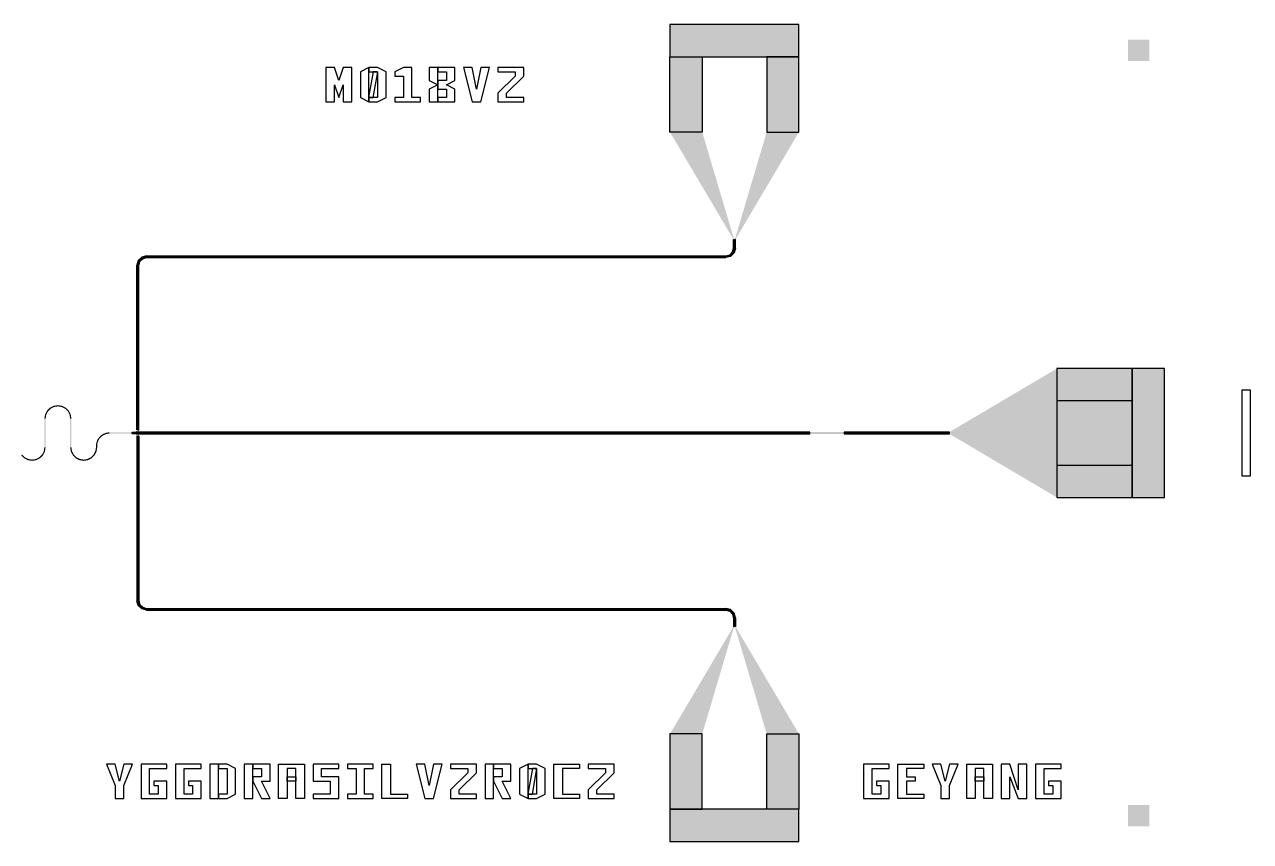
# Model space of a CAD drawing. Extents: x -200 to 7200, y -200 to 2100.
# Drawn here: x 4349 to 7200, y 0 to 1900 of the extents above; entities that cross this region are included whole.
import ezdxf

# ---------------------------------------------------------------- set-up
doc = ezdxf.new("R2010")
doc.units = 0
doc.layers.add('GAP', color=1, linetype='continuous')
doc.layers.add('PIN', color=3, linetype='continuous')

# ---------------------------------------------------------------- blocks, each defined once
blk = doc.blocks.new('YGGDRASILV2R0C2GAP')
for points in [[(6925, 1100), (6750, 1100), (6750, 800), (6925, 800), (6925, 1100)], [(7000, 1100), (6925, 1100), (6925, 800), (7000, 800), (7000, 1100)], [(4609.6, 951.5), (4599.6, 951.5), (4599.6, 948.5), (4609.6, 948.5), (4609.6, 951.5)], [(4615.1, 951.5), (4610.6, 951.5), (4610.6, 948.5), (4615.1, 948.5), (4615.1, 951.5)], [(6175, 952.2), (4616.1, 952.2), (4616.1, 947.8), (6175, 947.8), (6175, 952.2)], [(6500, 952.2), (6255, 952.2), (6255, 947.8), (6500, 947.8), (6500, 952.2)]]:
    blk.add_lwpolyline(points)
for points in [[(6750, 950), (6500, 950), (6750, 1100), (6500, 952.2)], [(6925, 1100), (6750, 1100), (6925, 800), (6750, 800)], [(7000, 1100), (6925, 1100), (7000, 800), (6925, 800)], [(4401.2, 1001.9), (4401.2, 1001.9), (4396.7, 993.1)], [(4403.5, 1000.1), (4401.2, 1001.9), (4399.5, 992.2), (4396.7, 993.1)], [(4403.5, 1000.1), (4403.5, 1000.1), (4399.5, 992.2)], [(4408.1, 1008.8), (4408.1, 1008.8), (4401.2, 1001.9)], [(4409.8, 1006.4), (4408.1, 1008.8), (4403.5, 1000.1), (4401.2, 1001.9)], [(4409.8, 1006.4), (4409.8, 1006.4), (4403.5, 1000.1)], [(4416.9, 1013.3), (4416.9, 1013.3), (4408.1, 1008.8)], [(4417.8, 1010.5), (4416.9, 1013.3), (4409.8, 1006.4), (4408.1, 1008.8)], [(4417.8, 1010.5), (4417.8, 1010.5), (4409.8, 1006.4)], [(4426.6, 1014.8), (4426.6, 1014.8), (4416.9, 1013.3)], [(4426.6, 1011.9), (4426.6, 1014.8), (4417.8, 1010.5), (4416.9, 1013.3)], [(4426.6, 1011.9), (4426.6, 1011.9), (4417.8, 1010.5)], [(4436.3, 1013.3), (4436.3, 1013.3), (4426.6, 1014.8)], [(4435.4, 1010.5), (4436.3, 1013.3), (4426.6, 1011.9), (4426.6, 1014.8)], [(4435.4, 1010.5), (4435.4, 1010.5), (4426.6, 1011.9)], [(4443.4, 1006.4), (4445.1, 1008.8), (4435.4, 1010.5), (4436.3, 1013.3)], [(4443.4, 1006.4), (4443.4, 1006.4), (4435.4, 1010.5)], [(4445.1, 1008.8), (4445.1, 1008.8), (4436.3, 1013.3)], [(4449.7, 1000.1), (4452.1, 1001.9), (4443.4, 1006.4), (4445.1, 1008.8)], [(4449.7, 1000.1), (4449.7, 1000.1), (4443.4, 1006.4)], [(4452.1, 1001.9), (4452.1, 1001.9), (4445.1, 1008.8)], [(4453.7, 992.2), (4456.5, 993.1), (4449.7, 1000.1), (4452.1, 1001.9)], [(4453.7, 992.2), (4453.7, 992.2), (4449.7, 1000.1)], [(4456.5, 993.1), (4456.5, 993.1), (4452.1, 1001.9)], [(4396.7, 993.1), (4396.7, 993.1), (4395.1, 983.4)], [(4399.5, 992.2), (4396.7, 993.1), (4398.1, 983.4), (4395.1, 983.4)], [(4395.1, 983.4), (4395.1, 916.6), (4398.1, 983.4), (4398.1, 916.6)], [(4399.5, 992.2), (4399.5, 992.2), (4398.1, 983.4)], [(4455.1, 983.4), (4458.1, 983.4), (4453.7, 992.2), (4456.5, 993.1)], [(4455.1, 983.4), (4455.1, 983.4), (4453.7, 992.2)], [(4458.1, 916.6), (4458.1, 983.4), (4455.1, 916.6), (4455.1, 983.4)], [(4458.1, 983.4), (4458.1, 983.4), (4456.5, 993.1)], [(4524.4, 942.3), (4524.4, 942.3), (4521.2, 938.5)], [(4526.4, 940.2), (4524.4, 942.3), (4523.5, 936.8), (4521.2, 938.5)], [(4528.1, 945.5), (4528.1, 945.5), (4524.4, 942.3)], [(4529.8, 943.1), (4528.1, 945.5), (4526.4, 940.2), (4524.4, 942.3)], [(4529.8, 943.1), (4529.8, 943.1), (4526.4, 940.2)], [(4532.3, 948), (4532.3, 948), (4528.1, 945.5)], [(4533.7, 945.4), (4532.3, 948), (4529.8, 943.1), (4528.1, 945.5)], [(4533.7, 945.4), (4533.7, 945.4), (4529.8, 943.1)], [(4536.9, 949.9), (4536.9, 949.9), (4532.3, 948)], [(4537.8, 947.1), (4536.9, 949.9), (4533.7, 945.4), (4532.3, 948)], [(4537.8, 947.1), (4537.8, 947.1), (4533.7, 945.4)], [(4541.7, 951.1), (4541.7, 951.1), (4536.9, 949.9)], [(4542.1, 948.2), (4541.7, 951.1), (4537.8, 947.1), (4536.9, 949.9)], [(4542.1, 948.2), (4542.1, 948.2), (4537.8, 947.1)], [(4546.6, 951.5), (4546.6, 951.5), (4541.7, 951.1)], [(4546.6, 948.5), (4546.6, 951.5), (4542.1, 948.2), (4541.7, 951.1)], [(4546.6, 948.5), (4546.6, 948.5), (4542.1, 948.2)], [(4596.6, 951.5), (4546.6, 951.5), (4596.6, 948.5), (4546.6, 948.5)], [(4599.6, 950), (4596.6, 950), (4599.6, 951.5), (4596.6, 951.5)], [(4599.6, 950), (4596.6, 950), (4599.6, 948.5), (4596.6, 948.5)], [(4609.6, 951.5), (4599.6, 951.5), (4609.6, 948.5), (4599.6, 948.5)], [(4610.6, 950), (4609.6, 950), (4610.6, 951.5), (4609.6, 951.5)], [(4610.6, 950), (4609.6, 950), (4610.6, 948.5), (4609.6, 948.5)], [(4615.1, 951.5), (4610.6, 951.5), (4615.1, 948.5), (4610.6, 948.5)], [(4616.1, 950), (4615.1, 950), (4616.1, 952.2), (4615.1, 951.5)], [(4616.1, 950), (4615.1, 950), (4616.1, 947.8), (4615.1, 948.5)], [(6175, 952.2), (4616.1, 952.2), (6175, 947.8), (4616.1, 947.8)], [(6255, 950), (6175, 950), (6255, 952.2), (6175, 952.2)], [(6255, 950), (6175, 950), (6255, 947.8), (6175, 947.8)], [(6500, 952.2), (6255, 952.2), (6500, 947.8), (6255, 947.8)], [(6750, 950), (6500, 950), (6750, 800), (6500, 947.8)], [(4395.1, 916.6), (4395.1, 916.6), (4393.7, 907.8)], [(4395.1, 916.6), (4398.1, 916.6), (4393.7, 907.8), (4396.5, 906.9)], [(4398.1, 916.6), (4398.1, 916.6), (4396.5, 906.9)], [(4456.7, 906.9), (4456.7, 906.9), (4455.1, 916.6)], [(4459.5, 907.8), (4456.7, 906.9), (4458.1, 916.6), (4455.1, 916.6)], [(4459.5, 907.8), (4459.5, 907.8), (4458.1, 916.6)], [(4515.1, 916.6), (4515.1, 916.6), (4513.7, 907.8)], [(4515.1, 916.6), (4518.1, 916.6), (4513.7, 907.8), (4516.5, 906.9)], [(4515.5, 924.9), (4515.5, 924.9), (4515.1, 920)], [(4518.4, 924.5), (4515.5, 924.9), (4518.1, 920), (4515.1, 920)], [(4515.1, 920), (4515.1, 916.6), (4518.1, 920), (4518.1, 916.6)], [(4516.7, 929.7), (4516.7, 929.7), (4515.5, 924.9)], [(4519.5, 928.8), (4516.7, 929.7), (4518.4, 924.5), (4515.5, 924.9)], [(4518.1, 916.6), (4518.1, 916.6), (4516.5, 906.9)], [(4518.6, 934.3), (4518.6, 934.3), (4516.7, 929.7)], [(4521.2, 933), (4518.6, 934.3), (4519.5, 928.8), (4516.7, 929.7)], [(4518.4, 924.5), (4518.4, 924.5), (4518.1, 920)], [(4519.5, 928.8), (4519.5, 928.8), (4518.4, 924.5)], [(4521.2, 938.5), (4521.2, 938.5), (4518.6, 934.3)], [(4523.5, 936.8), (4521.2, 938.5), (4521.2, 933), (4518.6, 934.3)], [(4521.2, 933), (4521.2, 933), (4519.5, 928.8)], [(4523.5, 936.8), (4523.5, 936.8), (4521.2, 933)], [(4526.4, 940.2), (4526.4, 940.2), (4523.5, 936.8)], [(4349.8, 893.6), (4348.1, 891.2), (4343.5, 899.9), (4341.2, 898.1)], [(4349.8, 893.6), (4349.8, 893.6), (4343.5, 899.9)], [(4357.8, 889.5), (4356.9, 886.7), (4349.8, 893.6), (4348.1, 891.2)], [(4356.9, 886.7), (4356.9, 886.7), (4348.1, 891.2)], [(4357.8, 889.5), (4357.8, 889.5), (4349.8, 893.6)], [(4366.6, 888.1), (4366.6, 885.2), (4357.8, 889.5), (4356.9, 886.7)], [(4366.6, 885.2), (4366.6, 885.2), (4356.9, 886.7)], [(4366.6, 888.1), (4366.6, 888.1), (4357.8, 889.5)], [(4375.4, 889.5), (4375.4, 889.5), (4366.6, 888.1)], [(4375.4, 889.5), (4376.3, 886.7), (4366.6, 888.1), (4366.6, 885.2)], [(4376.3, 886.7), (4376.3, 886.7), (4366.6, 885.2)], [(4383.4, 893.6), (4383.4, 893.6), (4375.4, 889.5)], [(4383.4, 893.6), (4385.1, 891.2), (4375.4, 889.5), (4376.3, 886.7)], [(4385.1, 891.2), (4385.1, 891.2), (4376.3, 886.7)], [(4389.7, 899.9), (4389.7, 899.9), (4383.4, 893.6)], [(4389.7, 899.9), (4392.1, 898.1), (4383.4, 893.6), (4385.1, 891.2)], [(4392.1, 898.1), (4392.1, 898.1), (4385.1, 891.2)], [(4393.7, 907.8), (4393.7, 907.8), (4389.7, 899.9)], [(4393.7, 907.8), (4396.5, 906.9), (4389.7, 899.9), (4392.1, 898.1)], [(4396.5, 906.9), (4396.5, 906.9), (4392.1, 898.1)], [(4463.5, 899.9), (4461.2, 898.1), (4459.5, 907.8), (4456.7, 906.9)], [(4461.2, 898.1), (4461.2, 898.1), (4456.7, 906.9)], [(4463.5, 899.9), (4463.5, 899.9), (4459.5, 907.8)], [(4469.8, 893.6), (4468.1, 891.2), (4463.5, 899.9), (4461.2, 898.1)], [(4468.1, 891.2), (4468.1, 891.2), (4461.2, 898.1)], [(4469.8, 893.6), (4469.8, 893.6), (4463.5, 899.9)], [(4477.8, 889.5), (4476.9, 886.7), (4469.8, 893.6), (4468.1, 891.2)], [(4476.9, 886.7), (4476.9, 886.7), (4468.1, 891.2)], [(4477.8, 889.5), (4477.8, 889.5), (4469.8, 893.6)], [(4486.6, 888.1), (4486.6, 885.2), (4477.8, 889.5), (4476.9, 886.7)], [(4486.6, 885.2), (4486.6, 885.2), (4476.9, 886.7)], [(4486.6, 888.1), (4486.6, 888.1), (4477.8, 889.5)], [(4495.4, 889.5), (4495.4, 889.5), (4486.6, 888.1)], [(4495.4, 889.5), (4496.3, 886.7), (4486.6, 888.1), (4486.6, 885.2)], [(4496.3, 886.7), (4496.3, 886.7), (4486.6, 885.2)], [(4503.4, 893.6), (4503.4, 893.6), (4495.4, 889.5)], [(4503.4, 893.6), (4505.1, 891.2), (4495.4, 889.5), (4496.3, 886.7)], [(4505.1, 891.2), (4505.1, 891.2), (4496.3, 886.7)], [(4509.7, 899.9), (4509.7, 899.9), (4503.4, 893.6)], [(4509.7, 899.9), (4512.1, 898.1), (4503.4, 893.6), (4505.1, 891.2)], [(4512.1, 898.1), (4512.1, 898.1), (4505.1, 891.2)], [(4513.7, 907.8), (4513.7, 907.8), (4509.7, 899.9)], [(4513.7, 907.8), (4516.5, 906.9), (4509.7, 899.9), (4512.1, 898.1)], [(4516.5, 906.9), (4516.5, 906.9), (4512.1, 898.1)]]:
    blk.add_solid(points)
at = {"layer": 'gap'}
for points in [[(5050, 1720), (5070, 1720), (5070, 1760), (5080, 1730), (5090, 1760), (5090, 1720), (5110, 1720), (5110, 1800), (5090, 1800), (5080, 1770), (5070, 1800), (5050, 1800), (5050, 1720), (5050, 1720)], [(5130, 1730), (5150, 1720), (5150, 1800), (5130, 1790), (5130, 1730)], [(5150, 1720), (5170, 1720), (5190, 1730), (5190, 1790), (5170, 1800), (5150, 1800), (5150, 1790), (5170, 1790), (5170, 1730), (5150, 1730), (5150, 1720)], [(5210, 1720), (5270, 1720), (5270, 1730), (5250, 1730), (5250, 1800), (5230, 1800), (5210, 1790), (5210, 1780), (5230, 1780), (5230, 1730), (5210, 1730), (5210, 1720), (5210, 1720)], [(5290, 1720), (5310, 1720), (5310, 1800), (5290, 1800), (5290, 1770), (5310, 1760), (5290, 1750), (5290, 1720)], [(5310, 1720), (5350, 1720), (5350, 1750), (5330, 1760), (5350, 1770), (5350, 1800), (5310, 1800), (5310, 1790), (5330, 1790), (5330, 1770), (5310, 1770), (5310, 1750), (5330, 1750), (5330, 1730), (5310, 1730), (5310, 1720)], [(5390, 1720), (5410, 1720), (5430, 1800), (5410, 1800), (5400, 1750), (5390, 1800), (5370, 1800), (5390, 1720), (5390, 1720)], [(5450, 1720), (5510, 1720), (5510, 1730), (5470, 1730), (5470, 1740), (5510, 1780), (5510, 1800), (5450, 1800), (5450, 1790), (5490, 1790), (5490, 1780), (5450, 1740), (5450, 1720), (5450, 1720)], [(5150, 1730), (5160, 1730), (5170, 1785), (5170, 1790), (5160, 1790), (5150, 1735), (5150, 1730)], [(4560, 100), (4580, 100), (4580, 130), (4600, 180), (4580, 180), (4570, 140), (4560, 180), (4540, 180), (4560, 130), (4560, 100), (4560, 100)], [(4620, 100), (4680, 100), (4680, 140), (4650, 140), (4650, 130), (4660, 130), (4660, 110), (4640, 110), (4640, 170), (4680, 170), (4680, 180), (4620, 180), (4620, 100), (4620, 100)], [(4700, 100), (4760, 100), (4760, 140), (4730, 140), (4730, 130), (4740, 130), (4740, 110), (4720, 110), (4720, 170), (4760, 170), (4760, 180), (4700, 180), (4700, 100), (4700, 100)], [(4780, 100), (4800, 100), (4800, 180), (4780, 180), (4780, 100)], [(4800, 100), (4820, 100), (4840, 110), (4840, 170), (4820, 180), (4800, 180), (4800, 170), (4820, 170), (4820, 110), (4800, 110), (4800, 100)], [(4860, 100), (4880, 100), (4880, 180), (4860, 180), (4860, 100)], [(4880, 140), (4900, 100), (4920, 100), (4900, 140), (4920, 140), (4920, 180), (4880, 180), (4880, 170), (4900, 170), (4900, 150), (4880, 150), (4880, 140)], [(4940, 100), (4940, 180), (5000, 180), (5000, 100), (4980, 100), (4980, 170), (4960, 170), (4960, 100), (4940, 100)], [(5020, 100), (5080, 100), (5080, 150), (5040, 150), (5040, 170), (5080, 170), (5080, 180), (5020, 180), (5020, 140), (5060, 140), (5060, 110), (5020, 110), (5020, 100), (5020, 100)], [(5100, 100), (5160, 100), (5160, 110), (5140, 110), (5140, 170), (5160, 170), (5160, 180), (5100, 180), (5100, 170), (5120, 170), (5120, 110), (5100, 110), (5100, 100), (5100, 100)], [(5180, 100), (5180, 180), (5200, 180), (5200, 110), (5240, 110), (5240, 100), (5180, 100), (5180, 100)], [(5280, 100), (5300, 100), (5320, 180), (5300, 180), (5290, 130), (5280, 180), (5260, 180), (5280, 100), (5280, 100)], [(5340, 100), (5400, 100), (5400, 110), (5360, 110), (5360, 120), (5400, 160), (5400, 180), (5340, 180), (5340, 170), (5380, 170), (5380, 160), (5340, 120), (5340, 100), (5340, 100)], [(5420, 100), (5440, 100), (5440, 180), (5420, 180), (5420, 100)], [(5440, 140), (5460, 100), (5480, 100), (5460, 140), (5480, 140), (5480, 180), (5440, 180), (5440, 170), (5460, 170), (5460, 150), (5440, 150), (5440, 140)], [(5500, 110), (5520, 100), (5520, 180), (5500, 170), (5500, 110)], [(5520, 100), (5540, 100), (5560, 110), (5560, 170), (5540, 180), (5520, 180), (5520, 170), (5540, 170), (5540, 110), (5520, 110), (5520, 100)], [(5580, 100), (5580, 180), (5640, 180), (5640, 170), (5600, 170), (5600, 110), (5640, 110), (5640, 100), (5580, 100), (5580, 100)], [(5660, 100), (5720, 100), (5720, 110), (5680, 110), (5680, 120), (5720, 160), (5720, 180), (5660, 180), (5660, 170), (5700, 170), (5700, 160), (5660, 120), (5660, 100), (5660, 100)], [(6300, 100), (6360, 100), (6360, 140), (6330, 140), (6330, 130), (6340, 130), (6340, 110), (6320, 110), (6320, 170), (6360, 170), (6360, 180), (6300, 180), (6300, 100), (6300, 100)], [(6380, 100), (6380, 180), (6440, 180), (6440, 170), (6400, 170), (6400, 150), (6420, 150), (6420, 140), (6400, 140), (6400, 110), (6440, 110), (6440, 100), (6380, 100), (6380, 100)], [(6480, 100), (6500, 100), (6500, 130), (6520, 180), (6500, 180), (6490, 140), (6480, 180), (6460, 180), (6480, 130), (6480, 100), (6480, 100)], [(6540, 100), (6540, 180), (6600, 180), (6600, 100), (6580, 100), (6580, 170), (6560, 170), (6560, 100), (6540, 100)], [(6620, 100), (6640, 100), (6640, 150), (6660, 100), (6680, 100), (6680, 180), (6660, 180), (6660, 120), (6640, 180), (6620, 180), (6620, 100), (6620, 100)], [(6700, 100), (6760, 100), (6760, 140), (6730, 140), (6730, 130), (6740, 130), (6740, 110), (6720, 110), (6720, 170), (6760, 170), (6760, 180), (6700, 180), (6700, 100), (6700, 100)], [(4960, 140), (4960, 150), (4980, 150), (4980, 140), (4960, 140)], [(5520, 110), (5530, 110), (5540, 165), (5540, 170), (5530, 170), (5520, 115), (5520, 110)], [(6560, 140), (6560, 150), (6580, 150), (6580, 140), (6560, 140)]]:
    blk.add_lwpolyline(points, dxfattribs=at)
blk = doc.blocks.new('YGGDRASILV2R0C2PIN')
for points in [[(6925, 1025), (6750, 1025), (6750, 875), (6925, 875), (6925, 1025)], [(4609.6, 950.8), (4599.6, 950.8), (4599.6, 949.2), (4609.6, 949.2), (4609.6, 950.8)], [(4615.1, 950.8), (4610.6, 950.8), (4610.6, 949.2), (4615.1, 949.2), (4615.1, 950.8)], [(6175, 950.8), (4616.1, 950.8), (4616.1, 949.2), (6175, 949.2), (6175, 950.8)], [(6500, 950.8), (6255, 950.8), (6255, 949.2), (6500, 949.2), (6500, 950.8)]]:
    blk.add_lwpolyline(points)
for points in [[(4402.1, 1001.1), (4401.6, 1001.6), (4397.8, 992.7), (4397.2, 992.9)], [(4403.1, 1000.4), (4402.5, 1000.8), (4399, 992.3), (4398.3, 992.5)], [(4408.8, 1007.8), (4408.4, 1008.4), (4402.1, 1001.1), (4401.6, 1001.6)], [(4409.5, 1006.8), (4409.1, 1007.4), (4403.1, 1000.4), (4402.5, 1000.8)], [(4417.3, 1012.1), (4417, 1012.8), (4408.8, 1007.8), (4408.4, 1008.4)], [(4417.6, 1011), (4417.4, 1011.6), (4409.5, 1006.8), (4409.1, 1007.4)], [(4426.6, 1013.6), (4426.6, 1014.3), (4417.3, 1012.1), (4417, 1012.8)], [(4426.6, 1012.4), (4426.6, 1013.1), (4417.6, 1011), (4417.4, 1011.6)], [(4436, 1012.1), (4436.2, 1012.8), (4426.6, 1013.6), (4426.6, 1014.3)], [(4435.6, 1011), (4435.8, 1011.6), (4426.6, 1012.4), (4426.6, 1013.1)], [(4443.7, 1006.8), (4444.1, 1007.4), (4435.6, 1011), (4435.8, 1011.6)], [(4444.4, 1007.8), (4444.8, 1008.4), (4436, 1012.1), (4436.2, 1012.8)], [(4450.1, 1000.4), (4450.7, 1000.8), (4443.7, 1006.8), (4444.1, 1007.4)], [(4451.1, 1001.1), (4451.7, 1001.6), (4444.4, 1007.8), (4444.8, 1008.4)], [(4454.2, 992.3), (4454.9, 992.5), (4450.1, 1000.4), (4450.7, 1000.8)], [(4455.4, 992.7), (4456.1, 992.9), (4451.1, 1001.1), (4451.7, 1001.6)], [(6750, 950), (6500, 950), (6750, 1025), (6500, 950.8)], [(6925, 1025), (6750, 1025), (6925, 875), (6750, 875)], [(4397.8, 992.7), (4397.2, 992.9), (4396.4, 983.4), (4395.6, 983.4)], [(4396.4, 983.4), (4396.4, 916.6), (4395.6, 983.4), (4395.6, 916.6)], [(4399, 992.3), (4398.3, 992.5), (4397.6, 983.4), (4396.9, 983.4)], [(4396.9, 983.4), (4396.9, 916.6), (4397.6, 983.4), (4397.6, 916.6)], [(4455.6, 983.4), (4456.4, 983.4), (4454.2, 992.3), (4454.9, 992.5)], [(4456.9, 983.4), (4457.6, 983.4), (4455.4, 992.7), (4456.1, 992.9)], [(4456.4, 916.6), (4456.4, 983.4), (4455.6, 916.6), (4455.6, 983.4)], [(4456.9, 916.6), (4456.9, 983.4), (4457.6, 916.6), (4457.6, 983.4)], [(4525.2, 941.4), (4524.7, 941.9), (4522.1, 937.8), (4521.6, 938.2)], [(4526.1, 940.5), (4525.6, 941), (4523.1, 937.1), (4522.5, 937.5)], [(4528.8, 944.5), (4528.4, 945.1), (4525.2, 941.4), (4524.7, 941.9)], [(4529.5, 943.5), (4529.1, 944.1), (4526.1, 940.5), (4525.6, 941)], [(4532.9, 947), (4532.5, 947.6), (4528.8, 944.5), (4528.4, 945.1)], [(4533.4, 945.9), (4533.1, 946.5), (4529.5, 943.5), (4529.1, 944.1)], [(4537.3, 948.8), (4537, 949.5), (4532.9, 947), (4532.5, 947.6)], [(4537.6, 947.6), (4537.4, 948.3), (4533.4, 945.9), (4533.1, 946.5)], [(4541.9, 949.9), (4541.8, 950.6), (4537.3, 948.8), (4537, 949.5)], [(4542.1, 948.7), (4542, 949.4), (4537.6, 947.6), (4537.4, 948.3)], [(4546.6, 950.2), (4546.6, 951), (4541.9, 949.9), (4541.8, 950.6)], [(4546.6, 949), (4546.6, 949.8), (4542.1, 948.7), (4542, 949.4)], [(4596.6, 950.2), (4546.6, 950.2), (4596.6, 951), (4546.6, 951)], [(4596.6, 949.8), (4546.6, 949.8), (4596.6, 949), (4546.6, 949)], [(4599.6, 950), (4596.6, 950), (4599.6, 950.8), (4596.6, 951)], [(4599.6, 950), (4596.6, 950), (4599.6, 949.2), (4596.6, 949)], [(4609.6, 950.8), (4599.6, 950.8), (4609.6, 949.2), (4599.6, 949.2)], [(4610.6, 950), (4609.6, 950), (4610.6, 950.8), (4609.6, 950.8)], [(4610.6, 950), (4609.6, 950), (4610.6, 949.2), (4609.6, 949.2)], [(4615.1, 950.8), (4610.6, 950.8), (4615.1, 949.2), (4610.6, 949.2)], [(4616.1, 950), (4615.1, 950), (4616.1, 950.8), (4615.1, 950.8)], [(4616.1, 950), (4615.1, 950), (4616.1, 949.2), (4615.1, 949.2)], [(6175, 950.8), (4616.1, 950.8), (6175, 949.2), (4616.1, 949.2)], [(6255, 950), (6175, 950), (6255, 950.8), (6175, 950.8)], [(6255, 950), (6175, 950), (6255, 949.2), (6175, 949.2)], [(6500, 950.8), (6255, 950.8), (6500, 949.2), (6255, 949.2)], [(6750, 950), (6500, 950), (6750, 875), (6500, 949.2)], [(4395.6, 916.6), (4396.4, 916.6), (4394.2, 907.7), (4394.9, 907.5)], [(4396.9, 916.6), (4397.6, 916.6), (4395.4, 907.3), (4396.1, 907.1)], [(4457.8, 907.3), (4457.2, 907.1), (4456.4, 916.6), (4455.6, 916.6)], [(4459, 907.7), (4458.3, 907.5), (4457.6, 916.6), (4456.9, 916.6)], [(4515.6, 916.6), (4516.4, 916.6), (4514.2, 907.7), (4514.9, 907.5)], [(4516.9, 916.6), (4517.6, 916.6), (4515.4, 907.3), (4516.1, 907.1)], [(4516.7, 924.7), (4516, 924.8), (4516.4, 920), (4515.6, 920)], [(4516.4, 920), (4516.4, 916.6), (4515.6, 920), (4515.6, 916.6)], [(4517.8, 929.3), (4517.2, 929.6), (4516.7, 924.7), (4516, 924.8)], [(4517.9, 924.5), (4517.2, 924.7), (4517.6, 920), (4516.9, 920)], [(4516.9, 920), (4516.9, 916.6), (4517.6, 920), (4517.6, 916.6)], [(4519.7, 933.7), (4519, 934.1), (4517.8, 929.3), (4517.2, 929.6)], [(4519, 929), (4518.3, 929.2), (4517.9, 924.5), (4517.2, 924.7)], [(4520.7, 933.2), (4520.1, 933.5), (4519, 929), (4518.3, 929.2)], [(4522.1, 937.8), (4521.6, 938.2), (4519.7, 933.7), (4519, 934.1)], [(4523.1, 937.1), (4522.5, 937.5), (4520.7, 933.2), (4520.1, 933.5)], [(4349.5, 893.2), (4349.1, 892.6), (4343.1, 899.6), (4342.5, 899.2)], [(4357.3, 887.9), (4357, 887.2), (4348.8, 892.2), (4348.4, 891.6)], [(4357.6, 889), (4357.4, 888.4), (4349.5, 893.2), (4349.1, 892.6)], [(4366.6, 886.4), (4366.6, 885.7), (4357.3, 887.9), (4357, 887.2)], [(4366.6, 887.6), (4366.6, 886.9), (4357.6, 889), (4357.4, 888.4)], [(4375.6, 889), (4375.8, 888.4), (4366.6, 887.6), (4366.6, 886.9)], [(4376, 887.9), (4376.2, 887.2), (4366.6, 886.4), (4366.6, 885.7)], [(4383.7, 893.2), (4384.1, 892.6), (4375.6, 889), (4375.8, 888.4)], [(4384.4, 892.2), (4384.8, 891.6), (4376, 887.9), (4376.2, 887.2)], [(4390.1, 899.6), (4390.7, 899.2), (4383.7, 893.2), (4384.1, 892.6)], [(4391.1, 898.9), (4391.7, 898.4), (4384.4, 892.2), (4384.8, 891.6)], [(4394.2, 907.7), (4394.9, 907.5), (4390.1, 899.6), (4390.7, 899.2)], [(4395.4, 907.3), (4396.1, 907.1), (4391.1, 898.9), (4391.7, 898.4)], [(4462.1, 898.9), (4461.6, 898.4), (4457.8, 907.3), (4457.2, 907.1)], [(4463.1, 899.6), (4462.5, 899.2), (4459, 907.7), (4458.3, 907.5)], [(4468.8, 892.2), (4468.4, 891.6), (4462.1, 898.9), (4461.6, 898.4)], [(4469.5, 893.2), (4469.1, 892.6), (4463.1, 899.6), (4462.5, 899.2)], [(4477.3, 887.9), (4477, 887.2), (4468.8, 892.2), (4468.4, 891.6)], [(4477.6, 889), (4477.4, 888.4), (4469.5, 893.2), (4469.1, 892.6)], [(4486.6, 886.4), (4486.6, 885.7), (4477.3, 887.9), (4477, 887.2)], [(4486.6, 887.6), (4486.6, 886.9), (4477.6, 889), (4477.4, 888.4)], [(4495.6, 889), (4495.8, 888.4), (4486.6, 887.6), (4486.6, 886.9)], [(4496, 887.9), (4496.2, 887.2), (4486.6, 886.4), (4486.6, 885.7)], [(4503.7, 893.2), (4504.1, 892.6), (4495.6, 889), (4495.8, 888.4)], [(4504.4, 892.2), (4504.8, 891.6), (4496, 887.9), (4496.2, 887.2)], [(4510.1, 899.6), (4510.7, 899.2), (4503.7, 893.2), (4504.1, 892.6)], [(4511.1, 898.9), (4511.7, 898.4), (4504.4, 892.2), (4504.8, 891.6)], [(4514.2, 907.7), (4514.9, 907.5), (4510.1, 899.6), (4510.7, 899.2)], [(4515.4, 907.3), (4516.1, 907.1), (4511.1, 898.9), (4511.7, 898.4)]]:
    blk.add_solid(points)
blk = doc.blocks.new('YGGDRASILV2R0C2')
for points in [[(5850, 1900), (5850, 1825), (6150, 1825), (6150, 1900), (5850, 1900)], [(5925, 1825), (5925, 1650), (5850, 1650), (5850, 1825), (5925, 1825)], [(6075, 1825), (6075, 1650), (6150, 1650), (6150, 1825), (6075, 1825)], [(5999.2, 1400), (5999.2, 1380), (5997.8, 1380), (5997.8, 1400), (5999.2, 1400)], [(6000.8, 1400), (6000.8, 1380), (6002.2, 1380), (6002.2, 1400), (6000.8, 1400)], [(6002.2, 1380), (5999.3, 1368.9), (5991.1, 1360.7), (5980, 1357.8), (5980, 1359.2), (5990.4, 1362), (5998, 1369.6), (6000.8, 1380), (6002.2, 1380)], [(5999.2, 1380), (5996.7, 1370.4), (5989.6, 1363.3), (5980, 1360.8), (5980, 1362.2), (5988.9, 1364.6), (5995.4, 1371.1), (5997.8, 1380), (5999.2, 1380)], [(4632.7, 1362.2), (4621.6, 1359.3), (4613.4, 1351.1), (4610.5, 1340), (4612, 1340), (4614.7, 1350.4), (4622.3, 1358), (4632.7, 1360.8), (4632.7, 1362.2)], [(4612, 1340), (4612, 957.5), (4610.5, 957.5), (4610.5, 1340), (4612, 1340)], [(4632.7, 1359.2), (4623.1, 1356.7), (4616, 1349.6), (4613.5, 1340), (4615, 1340), (4617.3, 1348.9), (4623.8, 1355.4), (4632.7, 1357.8), (4632.7, 1359.2)], [(4613.5, 1340), (4613.5, 957.5), (4615, 957.5), (4615, 1340), (4613.5, 1340)], [(5980, 1360.8), (4632.7, 1360.8), (4632.7, 1362.2), (5980, 1362.2), (5980, 1360.8)], [(5980, 1359.2), (4632.7, 1359.2), (4632.7, 1357.8), (5980, 1357.8), (5980, 1359.2)], [(4610.7, 953.5), (4610.7, 951.5), (4610.3, 951.5), (4610.3, 953.5), (4610.7, 953.5)], [(4610.7, 946.5), (4610.7, 948.5), (4610.3, 948.5), (4610.3, 946.5), (4610.7, 946.5)], [(4612, 560), (4612, 942.5), (4610.5, 942.5), (4610.5, 560), (4612, 560)], [(4613.5, 560), (4613.5, 942.5), (4615, 942.5), (4615, 560), (4613.5, 560)], [(4614.7, 953.5), (4614.7, 951.5), (4615.1, 951.5), (4615.1, 953.5), (4614.7, 953.5)], [(4614.7, 946.5), (4614.7, 948.5), (4615.1, 948.5), (4615.1, 946.5), (4614.7, 946.5)], [(4632.7, 537.8), (4621.6, 540.7), (4613.4, 548.9), (4610.5, 560), (4612, 560), (4614.7, 549.6), (4622.3, 542), (4632.7, 539.2), (4632.7, 537.8)], [(4632.7, 540.8), (4623.1, 543.3), (4616, 550.4), (4613.5, 560), (4615, 560), (4617.3, 551.1), (4623.8, 544.6), (4632.7, 542.2), (4632.7, 540.8)], [(5980, 540.8), (4632.7, 540.8), (4632.7, 542.2), (5980, 542.2), (5980, 540.8)], [(6002.2, 520), (5999.3, 531.1), (5991.1, 539.3), (5980, 542.2), (5980, 540.8), (5990.4, 538), (5998, 530.4), (6000.8, 520), (6002.2, 520)], [(5980, 539.2), (4632.7, 539.2), (4632.7, 537.8), (5980, 537.8), (5980, 539.2)], [(5999.2, 520), (5996.7, 529.6), (5989.6, 536.7), (5980, 539.2), (5980, 537.8), (5988.9, 535.4), (5995.4, 528.9), (5997.8, 520), (5999.2, 520)], [(5999.2, 500), (5999.2, 520), (5997.8, 520), (5997.8, 500), (5999.2, 500)], [(6000.8, 500), (6000.8, 520), (6002.2, 520), (6002.2, 500), (6000.8, 500)], [(5925, 75), (5925, 250), (5850, 250), (5850, 75), (5925, 75)], [(6075, 75), (6075, 250), (6150, 250), (6150, 75), (6075, 75)], [(6150, 0), (6150, 75), (5850, 75), (5850, 0), (6150, 0)]]:
    blk.add_lwpolyline(points)
for points in [[(5850, 1900), (5850, 1825), (6150, 1900), (6150, 1825)], [(5925, 1825), (5925, 1650), (5850, 1825), (5850, 1650)], [(6075, 1825), (6075, 1650), (6150, 1825), (6150, 1650)], [(5925, 1650), (5999.2, 1400), (5850, 1650), (5997.8, 1400)], [(6075, 1650), (6000.8, 1400), (6150, 1650), (6002.2, 1400)], [(5999.2, 1400), (5999.2, 1380), (5997.8, 1400), (5997.8, 1380)], [(6000.8, 1400), (6000.8, 1380), (6002.2, 1400), (6002.2, 1380)], [(5995.4, 1371.1), (5996.7, 1370.4), (5988.9, 1364.6), (5989.6, 1363.3)], [(5998, 1369.6), (5999.3, 1368.9), (5990.4, 1362), (5991.1, 1360.7)], [(5997.8, 1380), (5999.2, 1380), (5995.4, 1371.1), (5996.7, 1370.4)], [(6000.8, 1380), (6002.2, 1380), (5998, 1369.6), (5999.3, 1368.9)], [(4614.7, 1350.4), (4613.4, 1351.1), (4612, 1340), (4610.5, 1340)], [(4612, 1340), (4612, 957.5), (4610.5, 1340), (4610.5, 957.5)], [(4622.3, 1358), (4621.6, 1359.3), (4614.7, 1350.4), (4613.4, 1351.1)], [(4617.3, 1348.9), (4616, 1349.6), (4615, 1340), (4613.5, 1340)], [(4613.5, 1340), (4613.5, 957.5), (4615, 1340), (4615, 957.5)], [(4623.8, 1355.4), (4623.1, 1356.7), (4617.3, 1348.9), (4616, 1349.6)], [(4632.7, 1360.8), (4632.7, 1362.2), (4622.3, 1358), (4621.6, 1359.3)], [(4632.7, 1357.8), (4632.7, 1359.2), (4623.8, 1355.4), (4623.1, 1356.7)], [(5980, 1360.8), (4632.7, 1360.8), (5980, 1362.2), (4632.7, 1362.2)], [(5980, 1359.2), (4632.7, 1359.2), (5980, 1357.8), (4632.7, 1357.8)], [(5988.9, 1364.6), (5989.6, 1363.3), (5980, 1362.2), (5980, 1360.8)], [(5990.4, 1362), (5991.1, 1360.7), (5980, 1359.2), (5980, 1357.8)], [(4612, 957.5), (4610.7, 953.5), (4610.5, 957.5), (4610.3, 953.5)], [(4610.7, 953.5), (4610.7, 951.5), (4610.3, 953.5), (4610.3, 951.5)], [(4610.7, 946.5), (4610.7, 948.5), (4610.3, 946.5), (4610.3, 948.5)], [(4612, 942.5), (4610.7, 946.5), (4610.5, 942.5), (4610.3, 946.5)], [(4612, 560), (4612, 942.5), (4610.5, 560), (4610.5, 942.5)], [(4613.5, 957.5), (4614.7, 953.5), (4615, 957.5), (4615.1, 953.5)], [(4613.5, 942.5), (4614.7, 946.5), (4615, 942.5), (4615.1, 946.5)], [(4613.5, 560), (4613.5, 942.5), (4615, 560), (4615, 942.5)], [(4614.7, 953.5), (4614.7, 951.5), (4615.1, 953.5), (4615.1, 951.5)], [(4614.7, 946.5), (4614.7, 948.5), (4615.1, 946.5), (4615.1, 948.5)], [(4614.7, 549.6), (4613.4, 548.9), (4612, 560), (4610.5, 560)], [(4622.3, 542), (4621.6, 540.7), (4614.7, 549.6), (4613.4, 548.9)], [(4617.3, 551.1), (4616, 550.4), (4615, 560), (4613.5, 560)], [(4623.8, 544.6), (4623.1, 543.3), (4617.3, 551.1), (4616, 550.4)], [(4632.7, 539.2), (4632.7, 537.8), (4622.3, 542), (4621.6, 540.7)], [(4632.7, 542.2), (4632.7, 540.8), (4623.8, 544.6), (4623.1, 543.3)], [(5980, 540.8), (4632.7, 540.8), (5980, 542.2), (4632.7, 542.2)], [(5990.4, 538), (5991.1, 539.3), (5980, 540.8), (5980, 542.2)], [(5980, 539.2), (4632.7, 539.2), (5980, 537.8), (4632.7, 537.8)], [(5988.9, 535.4), (5989.6, 536.7), (5980, 537.8), (5980, 539.2)], [(5995.4, 528.9), (5996.7, 529.6), (5988.9, 535.4), (5989.6, 536.7)], [(5998, 530.4), (5999.3, 531.1), (5990.4, 538), (5991.1, 539.3)], [(5997.8, 520), (5999.2, 520), (5995.4, 528.9), (5996.7, 529.6)], [(5999.2, 500), (5999.2, 520), (5997.8, 500), (5997.8, 520)], [(6000.8, 520), (6002.2, 520), (5998, 530.4), (5999.3, 531.1)], [(6000.8, 500), (6000.8, 520), (6002.2, 500), (6002.2, 520)], [(5925, 250), (5999.2, 500), (5850, 250), (5997.8, 500)], [(6075, 250), (6000.8, 500), (6150, 250), (6002.2, 500)], [(5925, 75), (5925, 250), (5850, 75), (5850, 250)], [(6075, 75), (6075, 250), (6150, 75), (6150, 250)], [(6150, 0), (6150, 75), (5850, 0), (5850, 75)]]:
    blk.add_solid(points)
at = {"layer": 'gap'}
blk.add_lwpolyline([(7200, 850), (7200, 1050), (7180, 1050), (7180, 850), (7200, 850)], dxfattribs=at)
for points in [[(6965, 1865), (6965, 1840), (6915, 1865), (6915, 1840)], [(6965, 1865), (6940, 1865), (6965, 1815), (6940, 1815)], [(6965, 1815), (6940, 1815), (6965, 1865), (6940, 1865)], [(6915, 1815), (6915, 1840), (6965, 1815), (6965, 1840)], [(6915, 85), (6940, 85), (6915, 35), (6940, 35)], [(6965, 35), (6965, 60), (6915, 35), (6915, 60)], [(6915, 35), (6915, 60), (6965, 35), (6965, 60)], [(6965, 35), (6940, 35), (6965, 85), (6940, 85)]]:
    blk.add_solid(points, dxfattribs=at)

msp = doc.modelspace()

# ---------------------------------------------------------------- block references
msp.add_blockref('YGGDRASILV2R0C2', (0, 0))
at = {"layer": 'gap'}
msp.add_blockref('YGGDRASILV2R0C2GAP', (0, 0), dxfattribs=at)
at = {"layer": 'pin'}
msp.add_blockref('YGGDRASILV2R0C2PIN', (0, 0), dxfattribs=at)

doc.saveas('drawing.dxf')
